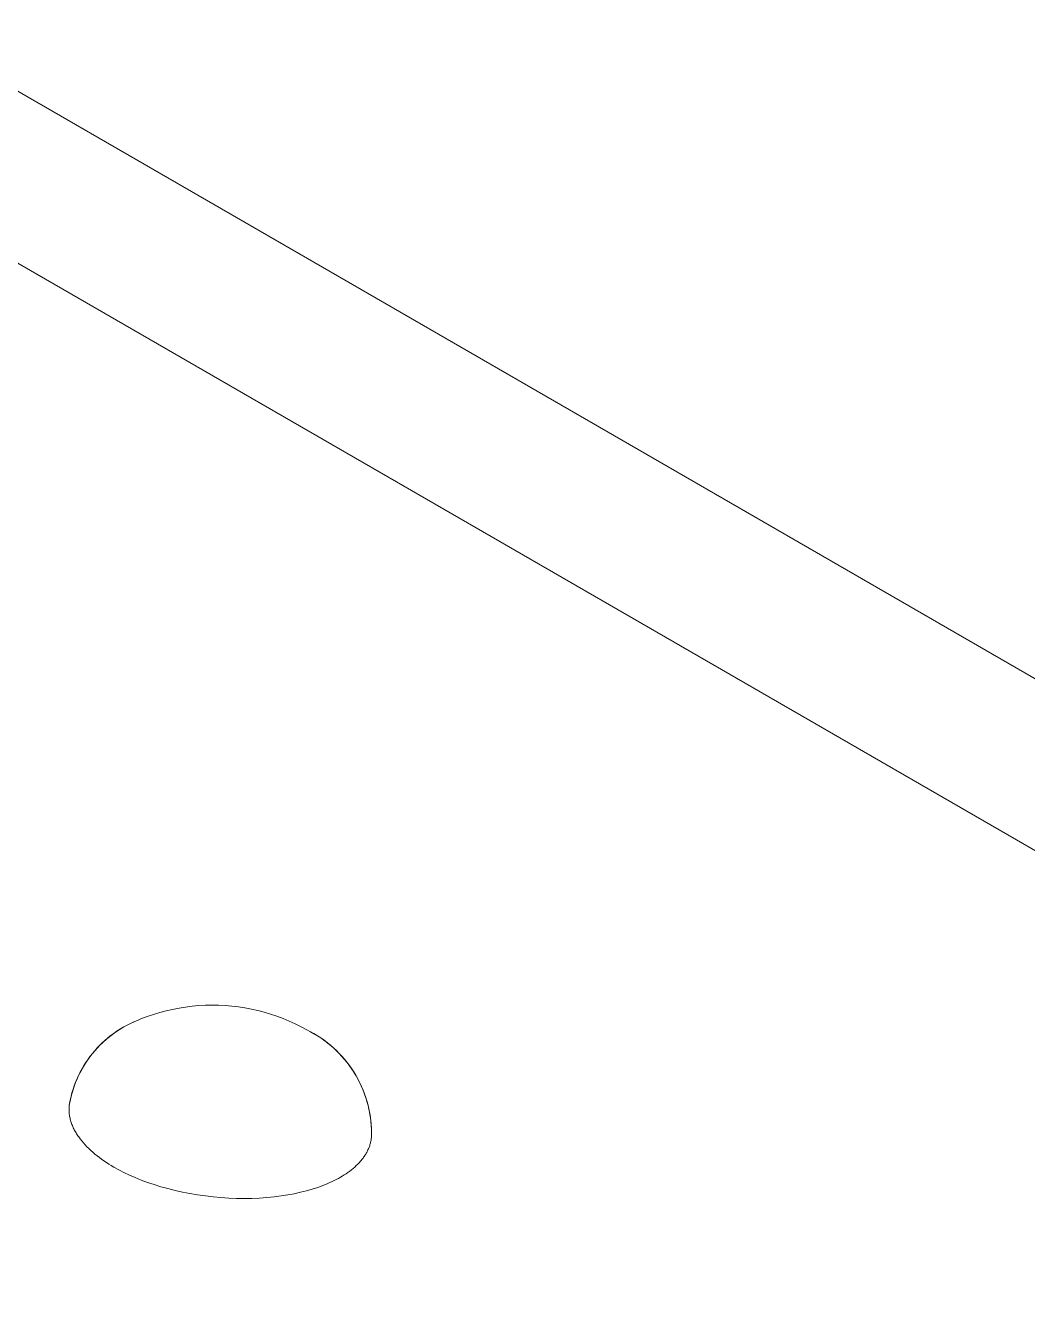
# Model space of a CAD drawing. Header units: millimetres. Extents: x -75 to 3710, y -20 to 2482.
# Drawn here: x 2633.4 to 2672.5, y 1341.4 to 1391.4 of the extents above; entities that cross this region are included whole.
import ezdxf

# ---------------------------------------------------------------- set-up
doc = ezdxf.new("R2010")
doc.units = ezdxf.units.MM
doc.layers.add('ZANO_R', color=7, linetype='Continuous', lineweight=0)

msp = doc.modelspace()

# ---------------------------------------------------------------- linework, layer by layer
at = {"layer": 'ZANO_R'}
for p, q in [((2546.639, 1438.742), (3541.443, 864.391)), ((2541.628, 1434.928), (2703.688, 1341.363)), ((2638.614, 1352.901), (2638.863, 1352.968)), ((2638.614, 1352.901), (2638.863, 1352.968)), ((2638.614, 1352.901), (2638.863, 1352.968)), ((2638.614, 1352.901), (2638.863, 1352.968)), ((2638.614, 1352.901), (2638.863, 1352.968)), ((2638.614, 1352.901), (2638.863, 1352.968)), ((2638.863, 1352.968), (2639.115, 1353.026)), ((2638.863, 1352.968), (2639.115, 1353.026)), ((2638.863, 1352.968), (2639.115, 1353.026)), ((2638.863, 1352.968), (2639.115, 1353.026)), ((2638.863, 1352.968), (2639.115, 1353.026)), ((2638.863, 1352.968), (2639.115, 1353.026)), ((2639.115, 1353.026), (2639.368, 1353.075)), ((2639.115, 1353.026), (2639.368, 1353.075)), ((2639.115, 1353.026), (2639.368, 1353.075)), ((2639.115, 1353.026), (2639.368, 1353.075)), ((2639.115, 1353.026), (2639.368, 1353.075)), ((2639.115, 1353.026), (2639.368, 1353.075)), ((2639.368, 1353.075), (2639.623, 1353.116)), ((2639.368, 1353.075), (2639.623, 1353.116)), ((2639.368, 1353.075), (2639.623, 1353.116)), ((2639.368, 1353.075), (2639.623, 1353.116)), ((2639.368, 1353.075), (2639.623, 1353.116)), ((2639.368, 1353.075), (2639.623, 1353.116)), ((2639.623, 1353.116), (2639.879, 1353.148)), ((2639.623, 1353.116), (2639.879, 1353.148)), ((2639.623, 1353.116), (2639.879, 1353.148)), ((2639.623, 1353.116), (2639.879, 1353.148)), ((2639.623, 1353.116), (2639.879, 1353.148)), ((2639.623, 1353.116), (2639.879, 1353.148)), ((2639.879, 1353.148), (2640.136, 1353.171)), ((2639.879, 1353.148), (2640.136, 1353.171)), ((2639.879, 1353.148), (2640.136, 1353.171)), ((2639.879, 1353.148), (2640.136, 1353.171)), ((2639.879, 1353.148), (2640.136, 1353.171)), ((2639.879, 1353.148), (2640.136, 1353.171)), ((2640.136, 1353.171), (2640.394, 1353.185)), ((2640.136, 1353.171), (2640.394, 1353.185)), ((2640.136, 1353.171), (2640.394, 1353.185)), ((2640.136, 1353.171), (2640.394, 1353.185)), ((2640.136, 1353.171), (2640.394, 1353.185)), ((2640.136, 1353.171), (2640.394, 1353.185)), ((2640.394, 1353.185), (2640.652, 1353.191)), ((2640.394, 1353.185), (2640.652, 1353.191)), ((2640.394, 1353.185), (2640.652, 1353.191)), ((2640.394, 1353.185), (2640.652, 1353.191)), ((2640.394, 1353.185), (2640.652, 1353.191)), ((2640.394, 1353.185), (2640.652, 1353.191)), ((2640.652, 1353.191), (2640.91, 1353.187)), ((2640.652, 1353.191), (2640.91, 1353.187)), ((2640.652, 1353.191), (2640.91, 1353.187)), ((2640.652, 1353.191), (2640.91, 1353.187)), ((2640.652, 1353.191), (2640.91, 1353.187)), ((2640.652, 1353.191), (2640.91, 1353.187)), ((2640.91, 1353.187), (2641.168, 1353.175)), ((2640.91, 1353.187), (2641.168, 1353.175)), ((2640.91, 1353.187), (2641.168, 1353.175)), ((2640.91, 1353.187), (2641.168, 1353.175)), ((2640.91, 1353.187), (2641.168, 1353.175)), ((2640.91, 1353.187), (2641.168, 1353.175)), ((2641.168, 1353.175), (2641.425, 1353.153)), ((2641.168, 1353.175), (2641.425, 1353.153)), ((2641.168, 1353.175), (2641.425, 1353.153)), ((2641.168, 1353.175), (2641.425, 1353.153)), ((2641.168, 1353.175), (2641.425, 1353.153)), ((2641.168, 1353.175), (2641.425, 1353.153)), ((2641.425, 1353.153), (2641.681, 1353.123)), ((2641.425, 1353.153), (2641.681, 1353.123)), ((2641.425, 1353.153), (2641.681, 1353.123)), ((2641.425, 1353.153), (2641.681, 1353.123)), ((2641.425, 1353.153), (2641.681, 1353.123)), ((2641.425, 1353.153), (2641.681, 1353.123)), ((2641.681, 1353.123), (2641.937, 1353.084)), ((2641.681, 1353.123), (2641.937, 1353.084)), ((2641.681, 1353.123), (2641.937, 1353.084)), ((2641.681, 1353.123), (2641.937, 1353.084)), ((2641.681, 1353.123), (2641.937, 1353.084)), ((2641.681, 1353.123), (2641.937, 1353.084)), ((2641.937, 1353.084), (2642.19, 1353.036)), ((2641.937, 1353.084), (2642.19, 1353.036)), ((2641.937, 1353.084), (2642.19, 1353.036)), ((2641.937, 1353.084), (2642.19, 1353.036)), ((2641.937, 1353.084), (2642.19, 1353.036)), ((2641.937, 1353.084), (2642.19, 1353.036)), ((2642.19, 1353.036), (2642.442, 1352.98)), ((2642.19, 1353.036), (2642.442, 1352.98)), ((2642.19, 1353.036), (2642.442, 1352.98)), ((2642.19, 1353.036), (2642.442, 1352.98)), ((2642.19, 1353.036), (2642.442, 1352.98)), ((2642.19, 1353.036), (2642.442, 1352.98)), ((2642.442, 1352.98), (2642.692, 1352.915)), ((2642.442, 1352.98), (2642.692, 1352.915)), ((2642.442, 1352.98), (2642.692, 1352.915)), ((2642.442, 1352.98), (2642.692, 1352.915)), ((2642.442, 1352.98), (2642.692, 1352.915)), ((2642.442, 1352.98), (2642.692, 1352.915)), ((2637.339, 1352.411), (2637.472, 1352.478)), ((2637.339, 1352.411), (2637.472, 1352.478)), ((2637.339, 1352.411), (2637.472, 1352.478)), ((2637.342, 1352.412), (2637.474, 1352.478)), ((2637.342, 1352.412), (2637.474, 1352.478)), ((2637.346, 1352.414), (2637.477, 1352.48)), ((2637.472, 1352.478), (2637.606, 1352.54)), ((2637.472, 1352.478), (2637.606, 1352.54)), ((2637.472, 1352.478), (2637.606, 1352.54)), ((2637.474, 1352.478), (2637.608, 1352.54)), ((2637.474, 1352.478), (2637.608, 1352.54)), ((2637.477, 1352.48), (2637.61, 1352.541)), ((2637.606, 1352.54), (2637.743, 1352.597)), ((2637.606, 1352.54), (2637.743, 1352.597)), ((2637.606, 1352.54), (2637.743, 1352.597)), ((2637.608, 1352.54), (2637.744, 1352.597)), ((2637.608, 1352.54), (2637.744, 1352.597)), ((2637.61, 1352.541), (2637.745, 1352.597)), ((2637.743, 1352.597), (2637.882, 1352.65)), ((2637.743, 1352.597), (2637.882, 1352.65)), ((2637.743, 1352.597), (2637.882, 1352.65)), ((2637.744, 1352.597), (2637.882, 1352.65)), ((2637.744, 1352.597), (2637.882, 1352.65)), ((2637.745, 1352.597), (2637.882, 1352.65)), ((2637.882, 1352.65), (2638.123, 1352.742)), ((2637.882, 1352.65), (2638.123, 1352.742)), ((2637.882, 1352.65), (2638.123, 1352.742)), ((2637.882, 1352.65), (2638.123, 1352.742)), ((2637.882, 1352.65), (2638.123, 1352.742)), ((2637.882, 1352.65), (2638.123, 1352.742)), ((2638.123, 1352.742), (2638.367, 1352.825)), ((2638.123, 1352.742), (2638.367, 1352.825)), ((2638.123, 1352.742), (2638.367, 1352.825)), ((2638.123, 1352.742), (2638.367, 1352.825)), ((2638.123, 1352.742), (2638.367, 1352.825)), ((2638.123, 1352.742), (2638.367, 1352.825)), ((2638.367, 1352.825), (2638.614, 1352.901)), ((2638.367, 1352.825), (2638.614, 1352.901)), ((2638.367, 1352.825), (2638.614, 1352.901)), ((2638.367, 1352.825), (2638.614, 1352.901)), ((2638.367, 1352.825), (2638.614, 1352.901)), ((2638.367, 1352.825), (2638.614, 1352.901)), ((2642.692, 1352.915), (2642.939, 1352.841)), ((2642.692, 1352.915), (2642.939, 1352.841)), ((2642.692, 1352.915), (2642.939, 1352.841)), ((2642.692, 1352.915), (2642.939, 1352.841)), ((2642.692, 1352.915), (2642.939, 1352.841)), ((2642.692, 1352.915), (2642.939, 1352.841)), ((2642.939, 1352.841), (2643.184, 1352.759)), ((2642.939, 1352.841), (2643.184, 1352.759)), ((2642.939, 1352.841), (2643.184, 1352.759)), ((2642.939, 1352.841), (2643.184, 1352.759)), ((2642.939, 1352.841), (2643.184, 1352.759)), ((2642.939, 1352.841), (2643.184, 1352.759)), ((2643.184, 1352.759), (2643.426, 1352.668)), ((2643.184, 1352.759), (2643.426, 1352.668)), ((2643.184, 1352.759), (2643.426, 1352.668)), ((2643.184, 1352.759), (2643.426, 1352.668)), ((2643.184, 1352.759), (2643.426, 1352.668)), ((2643.184, 1352.759), (2643.426, 1352.668)), ((2643.426, 1352.668), (2643.664, 1352.569)), ((2643.426, 1352.668), (2643.664, 1352.569)), ((2643.426, 1352.668), (2643.664, 1352.569)), ((2643.426, 1352.668), (2643.664, 1352.569)), ((2643.426, 1352.668), (2643.664, 1352.569)), ((2643.426, 1352.668), (2643.664, 1352.569)), ((2643.664, 1352.569), (2643.899, 1352.462)), ((2643.664, 1352.569), (2643.899, 1352.462)), ((2643.664, 1352.569), (2643.899, 1352.462)), ((2643.664, 1352.569), (2643.899, 1352.462)), ((2643.664, 1352.569), (2643.899, 1352.462)), ((2643.664, 1352.569), (2643.899, 1352.462)), ((2643.899, 1352.462), (2644.13, 1352.347)), ((2643.899, 1352.462), (2644.13, 1352.347)), ((2643.899, 1352.462), (2644.13, 1352.347)), ((2643.899, 1352.462), (2644.13, 1352.347)), ((2643.899, 1352.462), (2644.13, 1352.347)), ((2643.899, 1352.462), (2644.13, 1352.347)), ((2636.599, 1351.919), (2636.715, 1352.012)), ((2636.599, 1351.919), (2636.715, 1352.012)), ((2636.599, 1351.919), (2636.715, 1352.012)), ((2636.605, 1351.924), (2636.72, 1352.015)), ((2636.605, 1351.924), (2636.72, 1352.015)), ((2636.615, 1351.931), (2636.73, 1352.021)), ((2636.715, 1352.012), (2636.834, 1352.1)), ((2636.715, 1352.012), (2636.834, 1352.1)), ((2636.715, 1352.012), (2636.834, 1352.1)), ((2636.72, 1352.015), (2636.839, 1352.103)), ((2636.72, 1352.015), (2636.839, 1352.103)), ((2636.73, 1352.021), (2636.847, 1352.108)), ((2636.834, 1352.1), (2636.956, 1352.184)), ((2636.834, 1352.1), (2636.956, 1352.184)), ((2636.834, 1352.1), (2636.956, 1352.184)), ((2636.839, 1352.103), (2636.961, 1352.187)), ((2636.839, 1352.103), (2636.961, 1352.187)), ((2636.847, 1352.108), (2636.968, 1352.191)), ((2636.956, 1352.184), (2637.081, 1352.264)), ((2636.956, 1352.184), (2637.081, 1352.264)), ((2636.956, 1352.184), (2637.081, 1352.264)), ((2636.961, 1352.187), (2637.085, 1352.266)), ((2636.961, 1352.187), (2637.085, 1352.266)), ((2636.968, 1352.191), (2637.092, 1352.269)), ((2637.081, 1352.264), (2637.209, 1352.34)), ((2637.081, 1352.264), (2637.209, 1352.34)), ((2637.081, 1352.264), (2637.209, 1352.34)), ((2637.085, 1352.266), (2637.212, 1352.341)), ((2637.085, 1352.266), (2637.212, 1352.341)), ((2637.092, 1352.269), (2637.218, 1352.344)), ((2637.209, 1352.34), (2637.339, 1352.411)), ((2637.209, 1352.34), (2637.339, 1352.411)), ((2637.209, 1352.34), (2637.339, 1352.411)), ((2637.212, 1352.341), (2637.342, 1352.412)), ((2637.212, 1352.341), (2637.342, 1352.412)), ((2637.218, 1352.344), (2637.346, 1352.414)), ((2644.13, 1352.347), (2644.357, 1352.225)), ((2644.13, 1352.347), (2644.357, 1352.225)), ((2644.13, 1352.347), (2644.357, 1352.225)), ((2644.13, 1352.347), (2644.357, 1352.225)), ((2644.13, 1352.347), (2644.357, 1352.225)), ((2644.13, 1352.347), (2644.357, 1352.225)), ((2644.357, 1352.225), (2644.497, 1352.153)), ((2644.357, 1352.225), (2644.495, 1352.154)), ((2644.357, 1352.225), (2644.497, 1352.153)), ((2644.357, 1352.225), (2644.496, 1352.153)), ((2644.357, 1352.225), (2644.497, 1352.153)), ((2644.357, 1352.225), (2644.495, 1352.154)), ((2644.495, 1352.154), (2644.631, 1352.078)), ((2644.495, 1352.154), (2644.631, 1352.078)), ((2644.496, 1352.153), (2644.633, 1352.077)), ((2644.497, 1352.153), (2644.634, 1352.077)), ((2644.497, 1352.153), (2644.634, 1352.077)), ((2644.497, 1352.153), (2644.634, 1352.077)), ((2644.631, 1352.078), (2644.764, 1351.998)), ((2644.631, 1352.078), (2644.764, 1351.998)), ((2644.633, 1352.077), (2644.767, 1351.997)), ((2644.634, 1352.077), (2644.768, 1351.996)), ((2644.634, 1352.077), (2644.768, 1351.996)), ((2644.634, 1352.077), (2644.768, 1351.996)), ((2644.764, 1351.998), (2644.894, 1351.914)), ((2644.764, 1351.998), (2644.894, 1351.914)), ((2644.767, 1351.997), (2644.898, 1351.912)), ((2644.768, 1351.996), (2644.899, 1351.911)), ((2644.768, 1351.996), (2644.899, 1351.911)), ((2644.768, 1351.996), (2644.899, 1351.911)), ((2636.07, 1351.401), (2636.168, 1351.511)), ((2636.07, 1351.401), (2636.168, 1351.511)), ((2636.07, 1351.401), (2636.168, 1351.511)), ((2636.077, 1351.409), (2636.176, 1351.519)), ((2636.077, 1351.409), (2636.176, 1351.519)), ((2636.09, 1351.422), (2636.188, 1351.531)), ((2636.168, 1351.511), (2636.27, 1351.619)), ((2636.168, 1351.511), (2636.27, 1351.619)), ((2636.168, 1351.511), (2636.27, 1351.619)), ((2636.176, 1351.519), (2636.278, 1351.625)), ((2636.176, 1351.519), (2636.278, 1351.625)), ((2636.188, 1351.531), (2636.289, 1351.636)), ((2636.27, 1351.619), (2636.376, 1351.723)), ((2636.27, 1351.619), (2636.376, 1351.723)), ((2636.27, 1351.619), (2636.376, 1351.723)), ((2636.278, 1351.625), (2636.383, 1351.729)), ((2636.278, 1351.625), (2636.383, 1351.729)), ((2636.289, 1351.636), (2636.394, 1351.738)), ((2636.376, 1351.723), (2636.486, 1351.823)), ((2636.376, 1351.723), (2636.486, 1351.823)), ((2636.376, 1351.723), (2636.486, 1351.823)), ((2636.383, 1351.729), (2636.492, 1351.828)), ((2636.383, 1351.729), (2636.492, 1351.828)), ((2636.394, 1351.738), (2636.503, 1351.836)), ((2636.486, 1351.823), (2636.599, 1351.919)), ((2636.486, 1351.823), (2636.599, 1351.919)), ((2636.486, 1351.823), (2636.599, 1351.919)), ((2636.492, 1351.828), (2636.605, 1351.924)), ((2636.492, 1351.828), (2636.605, 1351.924)), ((2636.503, 1351.836), (2636.615, 1351.931)), ((2644.894, 1351.914), (2645.021, 1351.825)), ((2644.894, 1351.914), (2645.021, 1351.825)), ((2644.898, 1351.912), (2645.026, 1351.822)), ((2644.899, 1351.911), (2645.028, 1351.821)), ((2644.899, 1351.911), (2645.028, 1351.821)), ((2644.899, 1351.911), (2645.028, 1351.821)), ((2645.021, 1351.825), (2645.145, 1351.731)), ((2645.021, 1351.825), (2645.145, 1351.731)), ((2645.026, 1351.822), (2645.151, 1351.728)), ((2645.028, 1351.821), (2645.153, 1351.726)), ((2645.028, 1351.821), (2645.153, 1351.726)), ((2645.028, 1351.821), (2645.153, 1351.726)), ((2645.145, 1351.731), (2645.266, 1351.634)), ((2645.145, 1351.731), (2645.266, 1351.634)), ((2645.151, 1351.728), (2645.272, 1351.629)), ((2645.153, 1351.726), (2645.275, 1351.627)), ((2645.153, 1351.726), (2645.275, 1351.627)), ((2645.153, 1351.726), (2645.275, 1351.627)), ((2645.266, 1351.634), (2645.383, 1351.532)), ((2645.266, 1351.634), (2645.383, 1351.532)), ((2645.272, 1351.629), (2645.39, 1351.527)), ((2645.275, 1351.627), (2645.393, 1351.525)), ((2645.275, 1351.627), (2645.393, 1351.525)), ((2645.275, 1351.627), (2645.393, 1351.525)), ((2645.383, 1351.532), (2645.497, 1351.426)), ((2645.383, 1351.532), (2645.497, 1351.426)), ((2645.39, 1351.527), (2645.504, 1351.42)), ((2645.393, 1351.525), (2645.508, 1351.418)), ((2645.393, 1351.525), (2645.508, 1351.418)), ((2645.393, 1351.525), (2645.508, 1351.418)), ((2635.645, 1350.812), (2635.723, 1350.937)), ((2635.645, 1350.812), (2635.723, 1350.937)), ((2635.658, 1350.832), (2635.736, 1350.956)), ((2635.715, 1350.925), (2635.798, 1351.048)), ((2635.715, 1350.925), (2635.798, 1351.048)), ((2635.715, 1350.925), (2635.798, 1351.048)), ((2635.723, 1350.937), (2635.805, 1351.059)), ((2635.723, 1350.937), (2635.805, 1351.059)), ((2635.736, 1350.956), (2635.818, 1351.077)), ((2635.798, 1351.048), (2635.884, 1351.169)), ((2635.798, 1351.048), (2635.884, 1351.169)), ((2635.798, 1351.048), (2635.884, 1351.169)), ((2635.805, 1351.059), (2635.892, 1351.179)), ((2635.805, 1351.059), (2635.892, 1351.179)), ((2635.818, 1351.077), (2635.905, 1351.195)), ((2635.884, 1351.169), (2635.975, 1351.286)), ((2635.884, 1351.169), (2635.975, 1351.286)), ((2635.884, 1351.169), (2635.975, 1351.286)), ((2635.892, 1351.179), (2635.983, 1351.295)), ((2635.892, 1351.179), (2635.983, 1351.295)), ((2635.905, 1351.195), (2635.995, 1351.31)), ((2635.975, 1351.286), (2636.07, 1351.401)), ((2635.975, 1351.286), (2636.07, 1351.401)), ((2635.975, 1351.286), (2636.07, 1351.401)), ((2635.983, 1351.295), (2636.077, 1351.409)), ((2635.983, 1351.295), (2636.077, 1351.409)), ((2635.995, 1351.31), (2636.09, 1351.422)), ((2645.497, 1351.426), (2645.606, 1351.317)), ((2645.497, 1351.426), (2645.606, 1351.317)), ((2645.504, 1351.42), (2645.615, 1351.309)), ((2645.508, 1351.418), (2645.618, 1351.307)), ((2645.508, 1351.418), (2645.618, 1351.307)), ((2645.508, 1351.418), (2645.618, 1351.307)), ((2645.606, 1351.317), (2645.713, 1351.204)), ((2645.606, 1351.317), (2645.713, 1351.204)), ((2645.615, 1351.309), (2645.722, 1351.195)), ((2645.618, 1351.307), (2645.725, 1351.192)), ((2645.618, 1351.307), (2645.725, 1351.192)), ((2645.618, 1351.307), (2645.725, 1351.192)), ((2645.713, 1351.204), (2645.815, 1351.087)), ((2645.713, 1351.204), (2645.815, 1351.087)), ((2645.722, 1351.195), (2645.824, 1351.077)), ((2645.725, 1351.192), (2645.828, 1351.073)), ((2645.725, 1351.192), (2645.828, 1351.073)), ((2645.725, 1351.192), (2645.828, 1351.073)), ((2645.815, 1351.087), (2645.913, 1350.967)), ((2645.815, 1351.087), (2645.913, 1350.967)), ((2645.824, 1351.077), (2645.923, 1350.956)), ((2645.828, 1351.073), (2645.927, 1350.951)), ((2645.828, 1351.073), (2645.927, 1350.951)), ((2645.828, 1351.073), (2645.927, 1350.951)), ((2645.913, 1350.967), (2646.007, 1350.843)), ((2645.913, 1350.967), (2646.007, 1350.843)), ((2645.923, 1350.956), (2646.017, 1350.831)), ((2645.927, 1350.951), (2646.021, 1350.826)), ((2645.927, 1350.951), (2646.021, 1350.826)), ((2645.927, 1350.951), (2646.021, 1350.826)), ((2635.387, 1350.313), (2635.448, 1350.446)), ((2635.429, 1350.405), (2635.494, 1350.539)), ((2635.429, 1350.405), (2635.494, 1350.539)), ((2635.429, 1350.405), (2635.494, 1350.539)), ((2635.436, 1350.421), (2635.501, 1350.554)), ((2635.436, 1350.421), (2635.501, 1350.554)), ((2635.448, 1350.446), (2635.514, 1350.577)), ((2635.494, 1350.539), (2635.563, 1350.67)), ((2635.494, 1350.539), (2635.563, 1350.67)), ((2635.494, 1350.539), (2635.563, 1350.67)), ((2635.501, 1350.554), (2635.571, 1350.684)), ((2635.501, 1350.554), (2635.571, 1350.684)), ((2635.514, 1350.577), (2635.583, 1350.706)), ((2635.563, 1350.67), (2635.637, 1350.799)), ((2635.563, 1350.67), (2635.637, 1350.799)), ((2635.563, 1350.67), (2635.637, 1350.799)), ((2635.571, 1350.684), (2635.645, 1350.812)), ((2635.571, 1350.684), (2635.645, 1350.812)), ((2635.583, 1350.706), (2635.658, 1350.832)), ((2635.637, 1350.799), (2635.715, 1350.925)), ((2635.637, 1350.799), (2635.715, 1350.925)), ((2635.637, 1350.799), (2635.715, 1350.925)), ((2646.007, 1350.843), (2646.096, 1350.717)), ((2646.007, 1350.843), (2646.096, 1350.717)), ((2646.017, 1350.831), (2646.107, 1350.703)), ((2646.021, 1350.826), (2646.111, 1350.698)), ((2646.021, 1350.826), (2646.111, 1350.698)), ((2646.021, 1350.826), (2646.111, 1350.698)), ((2646.096, 1350.717), (2646.182, 1350.587)), ((2646.096, 1350.717), (2646.182, 1350.587)), ((2646.107, 1350.703), (2646.192, 1350.572)), ((2646.111, 1350.698), (2646.196, 1350.566)), ((2646.111, 1350.698), (2646.196, 1350.566)), ((2646.111, 1350.698), (2646.196, 1350.566)), ((2646.182, 1350.587), (2646.262, 1350.454)), ((2646.182, 1350.587), (2646.262, 1350.454)), ((2646.192, 1350.572), (2646.273, 1350.438)), ((2646.196, 1350.566), (2646.277, 1350.432)), ((2646.196, 1350.566), (2646.277, 1350.432)), ((2646.196, 1350.566), (2646.277, 1350.432)), ((2646.262, 1350.454), (2646.338, 1350.319)), ((2646.262, 1350.454), (2646.338, 1350.319)), ((2646.273, 1350.438), (2646.349, 1350.301)), ((2646.277, 1350.432), (2646.352, 1350.294)), ((2646.277, 1350.432), (2646.352, 1350.294)), ((2646.277, 1350.432), (2646.352, 1350.294)), ((2635.218, 1349.851), (2635.263, 1349.993)), ((2635.218, 1349.851), (2635.263, 1349.993)), ((2635.218, 1349.851), (2635.263, 1349.993)), ((2635.223, 1349.871), (2635.269, 1350.011)), ((2635.223, 1349.871), (2635.269, 1350.011)), ((2635.232, 1349.903), (2635.279, 1350.041)), ((2635.263, 1349.993), (2635.314, 1350.132)), ((2635.263, 1349.993), (2635.314, 1350.132)), ((2635.263, 1349.993), (2635.314, 1350.132)), ((2635.269, 1350.011), (2635.32, 1350.15)), ((2635.269, 1350.011), (2635.32, 1350.15)), ((2635.279, 1350.041), (2635.331, 1350.178)), ((2635.314, 1350.132), (2635.369, 1350.27)), ((2635.314, 1350.132), (2635.369, 1350.27)), ((2635.314, 1350.132), (2635.369, 1350.27)), ((2635.32, 1350.15), (2635.376, 1350.286)), ((2635.32, 1350.15), (2635.376, 1350.286)), ((2635.331, 1350.178), (2635.387, 1350.313)), ((2635.369, 1350.27), (2635.429, 1350.405)), ((2635.369, 1350.27), (2635.429, 1350.405)), ((2635.369, 1350.27), (2635.429, 1350.405)), ((2635.376, 1350.286), (2635.436, 1350.421)), ((2635.376, 1350.286), (2635.436, 1350.421)), ((2646.338, 1350.319), (2646.41, 1350.181)), ((2646.338, 1350.319), (2646.41, 1350.181)), ((2646.349, 1350.301), (2646.42, 1350.162)), ((2646.352, 1350.294), (2646.424, 1350.155)), ((2646.352, 1350.294), (2646.424, 1350.155)), ((2646.352, 1350.294), (2646.424, 1350.155)), ((2646.41, 1350.181), (2646.476, 1350.041)), ((2646.41, 1350.181), (2646.476, 1350.041)), ((2646.42, 1350.162), (2646.486, 1350.02)), ((2646.424, 1350.155), (2646.49, 1350.013)), ((2646.424, 1350.155), (2646.49, 1350.013)), ((2646.424, 1350.155), (2646.49, 1350.013)), ((2646.476, 1350.041), (2646.538, 1349.899)), ((2646.476, 1350.041), (2646.538, 1349.899)), ((2646.486, 1350.02), (2646.547, 1349.877)), ((2646.49, 1350.013), (2646.551, 1349.868)), ((2646.49, 1350.013), (2646.551, 1349.868)), ((2646.49, 1350.013), (2646.551, 1349.868)), ((2635.086, 1349.297), (2635.113, 1349.442)), ((2635.086, 1349.297), (2635.113, 1349.442)), ((2635.091, 1349.335), (2635.119, 1349.479)), ((2635.11, 1349.42), (2635.141, 1349.565)), ((2635.11, 1349.42), (2635.141, 1349.565)), ((2635.11, 1349.42), (2635.141, 1349.565)), ((2635.113, 1349.442), (2635.145, 1349.586)), ((2635.113, 1349.442), (2635.145, 1349.586)), ((2635.119, 1349.479), (2635.152, 1349.621)), ((2635.141, 1349.565), (2635.177, 1349.709)), ((2635.141, 1349.565), (2635.177, 1349.709)), ((2635.141, 1349.565), (2635.177, 1349.709)), ((2635.145, 1349.586), (2635.181, 1349.729)), ((2635.145, 1349.586), (2635.181, 1349.729)), ((2635.152, 1349.621), (2635.189, 1349.763)), ((2635.177, 1349.709), (2635.218, 1349.851)), ((2635.177, 1349.709), (2635.218, 1349.851)), ((2635.177, 1349.709), (2635.218, 1349.851)), ((2635.181, 1349.729), (2635.223, 1349.871)), ((2635.181, 1349.729), (2635.223, 1349.871)), ((2635.189, 1349.763), (2635.232, 1349.903)), ((2646.538, 1349.899), (2646.595, 1349.754)), ((2646.538, 1349.899), (2646.595, 1349.754)), ((2646.547, 1349.877), (2646.604, 1349.731)), ((2646.551, 1349.868), (2646.607, 1349.722)), ((2646.551, 1349.868), (2646.607, 1349.722)), ((2646.551, 1349.868), (2646.607, 1349.722)), ((2646.595, 1349.754), (2646.647, 1349.608)), ((2646.595, 1349.754), (2646.647, 1349.608)), ((2646.604, 1349.731), (2646.655, 1349.583)), ((2646.607, 1349.722), (2646.658, 1349.573)), ((2646.607, 1349.722), (2646.658, 1349.573)), ((2646.607, 1349.722), (2646.658, 1349.573)), ((2646.647, 1349.608), (2646.693, 1349.46)), ((2646.647, 1349.608), (2646.693, 1349.46)), ((2646.655, 1349.583), (2646.701, 1349.434)), ((2646.658, 1349.573), (2646.704, 1349.424)), ((2646.658, 1349.573), (2646.704, 1349.424)), ((2646.658, 1349.573), (2646.704, 1349.424)), ((2646.693, 1349.46), (2646.735, 1349.31)), ((2646.693, 1349.46), (2646.735, 1349.31)), ((2646.701, 1349.434), (2646.742, 1349.283)), ((2635.076, 1349.151), (2635.077, 1349.192)), ((2635.076, 1349.151), (2635.077, 1349.192)), ((2635.076, 1349.151), (2635.077, 1349.192)), ((2635.076, 1349.11), (2635.076, 1349.151)), ((2635.076, 1349.11), (2635.076, 1349.151)), ((2635.076, 1349.11), (2635.076, 1349.151)), ((2635.076, 1349.069), (2635.076, 1349.11)), ((2635.076, 1349.069), (2635.076, 1349.11)), ((2635.076, 1349.069), (2635.076, 1349.11)), ((2635.078, 1349.028), (2635.076, 1349.069)), ((2635.078, 1349.028), (2635.076, 1349.069)), ((2635.078, 1349.028), (2635.076, 1349.069)), ((2635.077, 1349.192), (2635.08, 1349.233)), ((2635.077, 1349.192), (2635.08, 1349.233)), ((2635.077, 1349.192), (2635.08, 1349.233)), ((2635.081, 1348.987), (2635.078, 1349.028)), ((2635.081, 1348.987), (2635.078, 1349.028)), ((2635.081, 1348.987), (2635.078, 1349.028)), ((2635.08, 1349.233), (2635.084, 1349.274)), ((2635.08, 1349.233), (2635.084, 1349.274)), ((2635.08, 1349.233), (2635.084, 1349.274)), ((2635.086, 1348.946), (2635.081, 1348.987)), ((2635.086, 1348.946), (2635.081, 1348.987)), ((2635.086, 1348.946), (2635.081, 1348.987)), ((2635.084, 1349.274), (2635.11, 1349.42)), ((2635.084, 1349.274), (2635.11, 1349.42)), ((2635.084, 1349.274), (2635.11, 1349.42)), ((2635.091, 1348.904), (2635.086, 1348.946)), ((2635.091, 1348.904), (2635.086, 1348.946)), ((2635.091, 1348.904), (2635.086, 1348.946)), ((2646.704, 1349.424), (2646.744, 1349.272)), ((2646.704, 1349.424), (2646.744, 1349.272)), ((2646.704, 1349.424), (2646.744, 1349.272)), ((2646.735, 1349.31), (2646.771, 1349.16)), ((2646.735, 1349.31), (2646.771, 1349.16)), ((2646.742, 1349.283), (2646.777, 1349.13)), ((2646.744, 1349.272), (2646.779, 1349.119)), ((2646.744, 1349.272), (2646.779, 1349.119)), ((2646.744, 1349.272), (2646.779, 1349.119)), ((2646.771, 1349.16), (2646.803, 1349.008)), ((2646.771, 1349.16), (2646.803, 1349.008)), ((2646.777, 1349.13), (2646.807, 1348.977)), ((2646.779, 1349.119), (2646.809, 1348.965)), ((2646.779, 1349.119), (2646.809, 1348.965)), ((2646.779, 1349.119), (2646.809, 1348.965)), ((2646.803, 1349.008), (2646.829, 1348.855)), ((2646.803, 1349.008), (2646.829, 1348.855)), ((2646.807, 1348.977), (2646.832, 1348.823)), ((2646.809, 1348.965), (2646.833, 1348.81)), ((2646.809, 1348.965), (2646.833, 1348.81)), ((2646.809, 1348.965), (2646.833, 1348.81)), ((2635.097, 1348.863), (2635.091, 1348.904)), ((2635.097, 1348.863), (2635.091, 1348.904)), ((2635.097, 1348.863), (2635.091, 1348.904)), ((2635.105, 1348.822), (2635.097, 1348.863)), ((2635.105, 1348.822), (2635.097, 1348.863)), ((2635.105, 1348.822), (2635.097, 1348.863)), ((2635.113, 1348.78), (2635.105, 1348.822)), ((2635.113, 1348.78), (2635.105, 1348.822)), ((2635.113, 1348.78), (2635.105, 1348.822)), ((2635.123, 1348.739), (2635.113, 1348.78)), ((2635.123, 1348.739), (2635.113, 1348.78)), ((2635.123, 1348.739), (2635.113, 1348.78)), ((2635.134, 1348.698), (2635.123, 1348.739)), ((2635.134, 1348.698), (2635.123, 1348.739)), ((2635.134, 1348.698), (2635.123, 1348.739)), ((2635.146, 1348.656), (2635.134, 1348.698)), ((2635.146, 1348.656), (2635.134, 1348.698)), ((2635.146, 1348.656), (2635.134, 1348.698)), ((2635.159, 1348.615), (2635.146, 1348.656)), ((2635.159, 1348.615), (2635.146, 1348.656)), ((2635.159, 1348.615), (2635.146, 1348.656)), ((2635.173, 1348.574), (2635.159, 1348.615)), ((2635.173, 1348.574), (2635.159, 1348.615)), ((2635.173, 1348.574), (2635.159, 1348.615)), ((2635.188, 1348.533), (2635.173, 1348.574)), ((2635.188, 1348.533), (2635.173, 1348.574)), ((2635.188, 1348.533), (2635.173, 1348.574)), ((2635.205, 1348.492), (2635.188, 1348.533)), ((2635.205, 1348.492), (2635.188, 1348.533)), ((2635.205, 1348.492), (2635.188, 1348.533)), ((2635.222, 1348.451), (2635.205, 1348.492)), ((2635.222, 1348.451), (2635.205, 1348.492)), ((2635.222, 1348.451), (2635.205, 1348.492)), ((2635.24, 1348.41), (2635.222, 1348.451)), ((2635.24, 1348.41), (2635.222, 1348.451)), ((2635.24, 1348.41), (2635.222, 1348.451)), ((2646.829, 1348.855), (2646.849, 1348.701)), ((2646.829, 1348.855), (2646.849, 1348.701)), ((2646.832, 1348.823), (2646.852, 1348.668)), ((2646.833, 1348.81), (2646.852, 1348.655)), ((2646.833, 1348.81), (2646.852, 1348.655)), ((2646.833, 1348.81), (2646.852, 1348.655)), ((2646.849, 1348.701), (2646.865, 1348.546)), ((2646.849, 1348.701), (2646.865, 1348.546)), ((2646.852, 1348.668), (2646.866, 1348.512)), ((2646.852, 1348.655), (2646.866, 1348.499)), ((2646.852, 1348.655), (2646.866, 1348.499)), ((2646.852, 1348.655), (2646.866, 1348.499)), ((2646.865, 1348.546), (2646.875, 1348.391)), ((2646.865, 1348.546), (2646.875, 1348.391)), ((2646.866, 1348.512), (2646.874, 1348.356)), ((2646.866, 1348.499), (2646.874, 1348.342)), ((2646.866, 1348.499), (2646.874, 1348.342)), ((2646.866, 1348.499), (2646.874, 1348.342)), ((2635.26, 1348.369), (2635.24, 1348.41)), ((2635.26, 1348.369), (2635.24, 1348.41)), ((2635.26, 1348.369), (2635.24, 1348.41)), ((2635.28, 1348.328), (2635.26, 1348.369)), ((2635.28, 1348.328), (2635.26, 1348.369)), ((2635.28, 1348.328), (2635.26, 1348.369)), ((2635.302, 1348.288), (2635.28, 1348.328)), ((2635.302, 1348.288), (2635.28, 1348.328)), ((2635.302, 1348.288), (2635.28, 1348.328)), ((2635.324, 1348.247), (2635.302, 1348.288)), ((2635.324, 1348.247), (2635.302, 1348.288)), ((2635.324, 1348.247), (2635.302, 1348.288)), ((2635.348, 1348.207), (2635.324, 1348.247)), ((2635.348, 1348.207), (2635.324, 1348.247)), ((2635.348, 1348.207), (2635.324, 1348.247)), ((2635.372, 1348.167), (2635.348, 1348.207)), ((2635.372, 1348.167), (2635.348, 1348.207)), ((2635.372, 1348.167), (2635.348, 1348.207)), ((2635.397, 1348.127), (2635.372, 1348.167)), ((2635.397, 1348.127), (2635.372, 1348.167)), ((2635.397, 1348.127), (2635.372, 1348.167)), ((2635.424, 1348.088), (2635.397, 1348.127)), ((2635.424, 1348.088), (2635.397, 1348.127)), ((2635.424, 1348.088), (2635.397, 1348.127)), ((2635.451, 1348.048), (2635.424, 1348.088)), ((2635.451, 1348.048), (2635.424, 1348.088)), ((2635.451, 1348.048), (2635.424, 1348.088)), ((2635.479, 1348.009), (2635.451, 1348.048)), ((2635.479, 1348.009), (2635.451, 1348.048)), ((2635.479, 1348.009), (2635.451, 1348.048)), ((2635.508, 1347.97), (2635.479, 1348.009)), ((2635.508, 1347.97), (2635.479, 1348.009)), ((2635.508, 1347.97), (2635.479, 1348.009)), ((2635.569, 1347.892), (2635.508, 1347.97)), ((2635.569, 1347.892), (2635.508, 1347.97)), ((2635.569, 1347.892), (2635.508, 1347.97)), ((2646.865, 1347.958), (2646.859, 1347.923)), ((2646.865, 1347.958), (2646.859, 1347.923)), ((2646.865, 1347.958), (2646.859, 1347.923)), ((2646.87, 1347.993), (2646.865, 1347.958)), ((2646.87, 1347.993), (2646.865, 1347.958)), ((2646.87, 1347.993), (2646.865, 1347.958)), ((2646.874, 1348.028), (2646.87, 1347.993)), ((2646.874, 1348.028), (2646.87, 1347.993)), ((2646.874, 1348.028), (2646.87, 1347.993)), ((2646.874, 1348.356), (2646.878, 1348.199)), ((2646.874, 1348.342), (2646.877, 1348.185)), ((2646.874, 1348.342), (2646.877, 1348.185)), ((2646.874, 1348.342), (2646.877, 1348.185)), ((2646.877, 1348.185), (2646.874, 1348.028)), ((2646.877, 1348.185), (2646.874, 1348.028)), ((2646.877, 1348.185), (2646.874, 1348.028)), ((2646.875, 1348.391), (2646.88, 1348.236)), ((2646.875, 1348.391), (2646.88, 1348.236)), ((2646.878, 1348.199), (2646.875, 1348.043)), ((2646.88, 1348.236), (2646.879, 1348.081)), ((2646.88, 1348.236), (2646.879, 1348.081)), ((2635.634, 1347.816), (2635.569, 1347.892)), ((2635.634, 1347.816), (2635.569, 1347.892)), ((2635.634, 1347.816), (2635.569, 1347.892)), ((2635.702, 1347.74), (2635.634, 1347.816)), ((2635.702, 1347.74), (2635.634, 1347.816)), ((2635.702, 1347.74), (2635.634, 1347.816)), ((2635.773, 1347.666), (2635.702, 1347.74)), ((2635.773, 1347.666), (2635.702, 1347.74)), ((2635.773, 1347.666), (2635.702, 1347.74)), ((2635.847, 1347.592), (2635.773, 1347.666)), ((2635.847, 1347.592), (2635.773, 1347.666)), ((2635.847, 1347.592), (2635.773, 1347.666)), ((2635.923, 1347.52), (2635.847, 1347.592)), ((2635.923, 1347.52), (2635.847, 1347.592)), ((2635.923, 1347.52), (2635.847, 1347.592)), ((2636.003, 1347.449), (2635.923, 1347.52)), ((2636.003, 1347.449), (2635.923, 1347.52)), ((2636.003, 1347.449), (2635.923, 1347.52)), ((2636.086, 1347.38), (2636.003, 1347.449)), ((2636.086, 1347.38), (2636.003, 1347.449)), ((2636.086, 1347.38), (2636.003, 1347.449)), ((2646.689, 1347.448), (2646.671, 1347.415)), ((2646.689, 1347.448), (2646.671, 1347.415)), ((2646.689, 1347.448), (2646.671, 1347.415)), ((2646.707, 1347.481), (2646.689, 1347.448)), ((2646.707, 1347.481), (2646.689, 1347.448)), ((2646.707, 1347.481), (2646.689, 1347.448)), ((2646.723, 1347.513), (2646.707, 1347.481)), ((2646.723, 1347.513), (2646.707, 1347.481)), ((2646.723, 1347.513), (2646.707, 1347.481)), ((2646.739, 1347.547), (2646.723, 1347.513)), ((2646.739, 1347.547), (2646.723, 1347.513)), ((2646.739, 1347.547), (2646.723, 1347.513)), ((2646.754, 1347.58), (2646.739, 1347.547)), ((2646.754, 1347.58), (2646.739, 1347.547)), ((2646.754, 1347.58), (2646.739, 1347.547)), ((2646.768, 1347.613), (2646.754, 1347.58)), ((2646.768, 1347.613), (2646.754, 1347.58)), ((2646.768, 1347.613), (2646.754, 1347.58)), ((2646.782, 1347.647), (2646.768, 1347.613)), ((2646.782, 1347.647), (2646.768, 1347.613)), ((2646.782, 1347.647), (2646.768, 1347.613)), ((2646.794, 1347.681), (2646.782, 1347.647)), ((2646.794, 1347.681), (2646.782, 1347.647)), ((2646.794, 1347.681), (2646.782, 1347.647)), ((2646.806, 1347.715), (2646.794, 1347.681)), ((2646.806, 1347.715), (2646.794, 1347.681)), ((2646.806, 1347.715), (2646.794, 1347.681)), ((2646.817, 1347.749), (2646.806, 1347.715)), ((2646.817, 1347.749), (2646.806, 1347.715)), ((2646.817, 1347.749), (2646.806, 1347.715)), ((2646.827, 1347.784), (2646.817, 1347.749)), ((2646.827, 1347.784), (2646.817, 1347.749)), ((2646.827, 1347.784), (2646.817, 1347.749)), ((2646.836, 1347.818), (2646.827, 1347.784)), ((2646.836, 1347.818), (2646.827, 1347.784)), ((2646.836, 1347.818), (2646.827, 1347.784)), ((2646.844, 1347.853), (2646.836, 1347.818)), ((2646.844, 1347.853), (2646.836, 1347.818)), ((2646.844, 1347.853), (2646.836, 1347.818)), ((2646.852, 1347.888), (2646.844, 1347.853)), ((2646.852, 1347.888), (2646.844, 1347.853)), ((2646.852, 1347.888), (2646.844, 1347.853)), ((2646.859, 1347.923), (2646.852, 1347.888)), ((2646.859, 1347.923), (2646.852, 1347.888)), ((2646.859, 1347.923), (2646.852, 1347.888)), ((2636.17, 1347.312), (2636.086, 1347.38)), ((2636.17, 1347.312), (2636.086, 1347.38)), ((2636.17, 1347.312), (2636.086, 1347.38)), ((2636.258, 1347.245), (2636.17, 1347.312)), ((2636.258, 1347.245), (2636.17, 1347.312)), ((2636.258, 1347.245), (2636.17, 1347.312)), ((2636.347, 1347.179), (2636.258, 1347.245)), ((2636.347, 1347.179), (2636.258, 1347.245)), ((2636.347, 1347.179), (2636.258, 1347.245)), ((2636.439, 1347.115), (2636.347, 1347.179)), ((2636.439, 1347.115), (2636.347, 1347.179)), ((2636.439, 1347.115), (2636.347, 1347.179)), ((2636.532, 1347.053), (2636.439, 1347.115)), ((2636.532, 1347.053), (2636.439, 1347.115)), ((2636.532, 1347.053), (2636.439, 1347.115)), ((2636.627, 1346.992), (2636.532, 1347.053)), ((2636.627, 1346.992), (2636.532, 1347.053)), ((2636.627, 1346.992), (2636.532, 1347.053)), ((2636.724, 1346.933), (2636.627, 1346.992)), ((2636.724, 1346.933), (2636.627, 1346.992)), ((2636.724, 1346.933), (2636.627, 1346.992)), ((2636.822, 1346.875), (2636.724, 1346.933)), ((2636.822, 1346.875), (2636.724, 1346.933)), ((2636.822, 1346.875), (2636.724, 1346.933)), ((2646.283, 1346.93), (2646.223, 1346.874)), ((2646.283, 1346.93), (2646.223, 1346.874)), ((2646.283, 1346.93), (2646.223, 1346.874)), ((2646.341, 1346.987), (2646.283, 1346.93)), ((2646.341, 1346.987), (2646.283, 1346.93)), ((2646.341, 1346.987), (2646.283, 1346.93)), ((2646.397, 1347.045), (2646.341, 1346.987)), ((2646.397, 1347.045), (2646.341, 1346.987)), ((2646.397, 1347.045), (2646.341, 1346.987)), ((2646.449, 1347.104), (2646.397, 1347.045)), ((2646.449, 1347.104), (2646.397, 1347.045)), ((2646.449, 1347.104), (2646.397, 1347.045)), ((2646.475, 1347.134), (2646.449, 1347.104)), ((2646.475, 1347.134), (2646.449, 1347.104)), ((2646.475, 1347.134), (2646.449, 1347.104)), ((2646.5, 1347.164), (2646.475, 1347.134)), ((2646.5, 1347.164), (2646.475, 1347.134)), ((2646.5, 1347.164), (2646.475, 1347.134)), ((2646.524, 1347.194), (2646.5, 1347.164)), ((2646.524, 1347.194), (2646.5, 1347.164)), ((2646.524, 1347.194), (2646.5, 1347.164)), ((2646.547, 1347.225), (2646.524, 1347.194)), ((2646.547, 1347.225), (2646.524, 1347.194)), ((2646.547, 1347.225), (2646.524, 1347.194)), ((2646.569, 1347.256), (2646.547, 1347.225)), ((2646.569, 1347.256), (2646.547, 1347.225)), ((2646.569, 1347.256), (2646.547, 1347.225)), ((2646.591, 1347.288), (2646.569, 1347.256)), ((2646.591, 1347.288), (2646.569, 1347.256)), ((2646.591, 1347.288), (2646.569, 1347.256)), ((2646.612, 1347.319), (2646.591, 1347.288)), ((2646.612, 1347.319), (2646.591, 1347.288)), ((2646.612, 1347.319), (2646.591, 1347.288)), ((2646.633, 1347.351), (2646.612, 1347.319)), ((2646.633, 1347.351), (2646.612, 1347.319)), ((2646.633, 1347.351), (2646.612, 1347.319)), ((2646.652, 1347.383), (2646.633, 1347.351)), ((2646.652, 1347.383), (2646.633, 1347.351)), ((2646.652, 1347.383), (2646.633, 1347.351)), ((2646.671, 1347.415), (2646.652, 1347.383)), ((2646.671, 1347.415), (2646.652, 1347.383)), ((2646.671, 1347.415), (2646.652, 1347.383)), ((2637.013, 1346.769), (2636.822, 1346.875)), ((2637.013, 1346.769), (2636.822, 1346.875)), ((2637.013, 1346.769), (2636.822, 1346.875)), ((2637.216, 1346.664), (2637.013, 1346.769)), ((2637.216, 1346.664), (2637.013, 1346.769)), ((2637.216, 1346.664), (2637.013, 1346.769)), ((2637.429, 1346.563), (2637.216, 1346.664)), ((2637.429, 1346.563), (2637.216, 1346.664)), ((2637.429, 1346.563), (2637.216, 1346.664)), ((2637.654, 1346.464), (2637.429, 1346.563)), ((2637.654, 1346.464), (2637.429, 1346.563)), ((2637.654, 1346.464), (2637.429, 1346.563)), ((2637.89, 1346.369), (2637.654, 1346.464)), ((2637.89, 1346.369), (2637.654, 1346.464)), ((2637.89, 1346.369), (2637.654, 1346.464)), ((2645.583, 1346.431), (2645.503, 1346.388)), ((2645.583, 1346.431), (2645.503, 1346.388)), ((2645.583, 1346.431), (2645.503, 1346.388)), ((2645.662, 1346.475), (2645.583, 1346.431)), ((2645.662, 1346.475), (2645.583, 1346.431)), ((2645.662, 1346.475), (2645.583, 1346.431)), ((2645.738, 1346.52), (2645.662, 1346.475)), ((2645.738, 1346.52), (2645.662, 1346.475)), ((2645.738, 1346.52), (2645.662, 1346.475)), ((2645.813, 1346.567), (2645.738, 1346.52)), ((2645.813, 1346.567), (2645.738, 1346.52)), ((2645.813, 1346.567), (2645.738, 1346.52)), ((2645.887, 1346.615), (2645.813, 1346.567)), ((2645.887, 1346.615), (2645.813, 1346.567)), ((2645.887, 1346.615), (2645.813, 1346.567)), ((2645.958, 1346.664), (2645.887, 1346.615)), ((2645.958, 1346.664), (2645.887, 1346.615)), ((2645.958, 1346.664), (2645.887, 1346.615)), ((2646.027, 1346.715), (2645.958, 1346.664)), ((2646.027, 1346.715), (2645.958, 1346.664)), ((2646.027, 1346.715), (2645.958, 1346.664)), ((2646.095, 1346.766), (2646.027, 1346.715)), ((2646.095, 1346.766), (2646.027, 1346.715)), ((2646.095, 1346.766), (2646.027, 1346.715)), ((2646.16, 1346.82), (2646.095, 1346.766)), ((2646.16, 1346.82), (2646.095, 1346.766)), ((2646.16, 1346.82), (2646.095, 1346.766)), ((2646.223, 1346.874), (2646.16, 1346.82)), ((2646.223, 1346.874), (2646.16, 1346.82)), ((2646.223, 1346.874), (2646.16, 1346.82)), ((2638.136, 1346.277), (2637.89, 1346.369)), ((2638.136, 1346.277), (2637.89, 1346.369)), ((2638.136, 1346.277), (2637.89, 1346.369)), ((2638.392, 1346.19), (2638.136, 1346.277)), ((2638.392, 1346.19), (2638.136, 1346.277)), ((2638.392, 1346.19), (2638.136, 1346.277)), ((2638.657, 1346.109), (2638.392, 1346.19)), ((2638.657, 1346.109), (2638.392, 1346.19)), ((2638.657, 1346.109), (2638.392, 1346.19)), ((2638.93, 1346.032), (2638.657, 1346.109)), ((2638.93, 1346.032), (2638.657, 1346.109)), ((2638.93, 1346.032), (2638.657, 1346.109)), ((2639.212, 1345.962), (2638.93, 1346.032)), ((2639.212, 1345.962), (2638.93, 1346.032)), ((2639.212, 1345.962), (2638.93, 1346.032)), ((2639.5, 1345.897), (2639.212, 1345.962)), ((2639.5, 1345.897), (2639.212, 1345.962)), ((2639.5, 1345.897), (2639.212, 1345.962)), ((2644.344, 1345.948), (2644.11, 1345.889)), ((2644.344, 1345.948), (2644.11, 1345.889)), ((2644.344, 1345.948), (2644.11, 1345.889)), ((2644.568, 1346.012), (2644.344, 1345.948)), ((2644.568, 1346.012), (2644.344, 1345.948)), ((2644.568, 1346.012), (2644.344, 1345.948)), ((2644.78, 1346.081), (2644.568, 1346.012)), ((2644.78, 1346.081), (2644.568, 1346.012)), ((2644.78, 1346.081), (2644.568, 1346.012)), ((2644.882, 1346.117), (2644.78, 1346.081)), ((2644.882, 1346.117), (2644.78, 1346.081)), ((2644.882, 1346.117), (2644.78, 1346.081)), ((2644.981, 1346.154), (2644.882, 1346.117)), ((2644.981, 1346.154), (2644.882, 1346.117)), ((2644.981, 1346.154), (2644.882, 1346.117)), ((2645.077, 1346.192), (2644.981, 1346.154)), ((2645.077, 1346.192), (2644.981, 1346.154)), ((2645.077, 1346.192), (2644.981, 1346.154)), ((2645.17, 1346.231), (2645.077, 1346.192)), ((2645.17, 1346.231), (2645.077, 1346.192)), ((2645.17, 1346.231), (2645.077, 1346.192)), ((2645.255, 1346.268), (2645.17, 1346.231)), ((2645.255, 1346.268), (2645.17, 1346.231)), ((2645.255, 1346.268), (2645.17, 1346.231)), ((2645.339, 1346.307), (2645.255, 1346.268)), ((2645.339, 1346.307), (2645.255, 1346.268)), ((2645.339, 1346.307), (2645.255, 1346.268)), ((2645.422, 1346.347), (2645.339, 1346.307)), ((2645.422, 1346.347), (2645.339, 1346.307)), ((2645.422, 1346.347), (2645.339, 1346.307)), ((2645.503, 1346.388), (2645.422, 1346.347)), ((2645.503, 1346.388), (2645.422, 1346.347)), ((2645.503, 1346.388), (2645.422, 1346.347)), ((2639.793, 1345.84), (2639.5, 1345.897)), ((2639.793, 1345.84), (2639.5, 1345.897)), ((2639.793, 1345.84), (2639.5, 1345.897)), ((2640.092, 1345.79), (2639.793, 1345.84)), ((2640.092, 1345.79), (2639.793, 1345.84)), ((2640.092, 1345.79), (2639.793, 1345.84)), ((2640.394, 1345.747), (2640.092, 1345.79)), ((2640.394, 1345.747), (2640.092, 1345.79)), ((2640.394, 1345.747), (2640.092, 1345.79)), ((2640.698, 1345.711), (2640.394, 1345.747)), ((2640.698, 1345.711), (2640.394, 1345.747)), ((2640.698, 1345.711), (2640.394, 1345.747)), ((2641.003, 1345.684), (2640.698, 1345.711)), ((2641.003, 1345.684), (2640.698, 1345.711)), ((2641.003, 1345.684), (2640.698, 1345.711)), ((2641.309, 1345.664), (2641.003, 1345.684)), ((2641.309, 1345.664), (2641.003, 1345.684)), ((2641.309, 1345.664), (2641.003, 1345.684)), ((2641.613, 1345.653), (2641.309, 1345.664)), ((2641.613, 1345.653), (2641.309, 1345.664)), ((2641.613, 1345.653), (2641.309, 1345.664)), ((2641.915, 1345.649), (2641.613, 1345.653)), ((2641.915, 1345.649), (2641.613, 1345.653)), ((2641.915, 1345.649), (2641.613, 1345.653)), ((2642.213, 1345.653), (2641.915, 1345.649)), ((2642.213, 1345.653), (2641.915, 1345.649)), ((2642.213, 1345.653), (2641.915, 1345.649)), ((2642.506, 1345.666), (2642.213, 1345.653)), ((2642.506, 1345.666), (2642.213, 1345.653)), ((2642.506, 1345.666), (2642.213, 1345.653)), ((2642.793, 1345.686), (2642.506, 1345.666)), ((2642.793, 1345.686), (2642.506, 1345.666)), ((2642.793, 1345.686), (2642.506, 1345.666)), ((2643.073, 1345.713), (2642.793, 1345.686)), ((2643.073, 1345.713), (2642.793, 1345.686)), ((2643.073, 1345.713), (2642.793, 1345.686)), ((2643.346, 1345.747), (2643.073, 1345.713)), ((2643.346, 1345.747), (2643.073, 1345.713)), ((2643.346, 1345.747), (2643.073, 1345.713)), ((2643.61, 1345.788), (2643.346, 1345.747)), ((2643.61, 1345.788), (2643.346, 1345.747)), ((2643.61, 1345.788), (2643.346, 1345.747)), ((2643.865, 1345.836), (2643.61, 1345.788)), ((2643.865, 1345.836), (2643.61, 1345.788)), ((2643.865, 1345.836), (2643.61, 1345.788)), ((2644.11, 1345.889), (2643.865, 1345.836)), ((2644.11, 1345.889), (2643.865, 1345.836)), ((2644.11, 1345.889), (2643.865, 1345.836))]:
    msp.add_line(p, q, dxfattribs=at)

doc.saveas('drawing.dxf')
